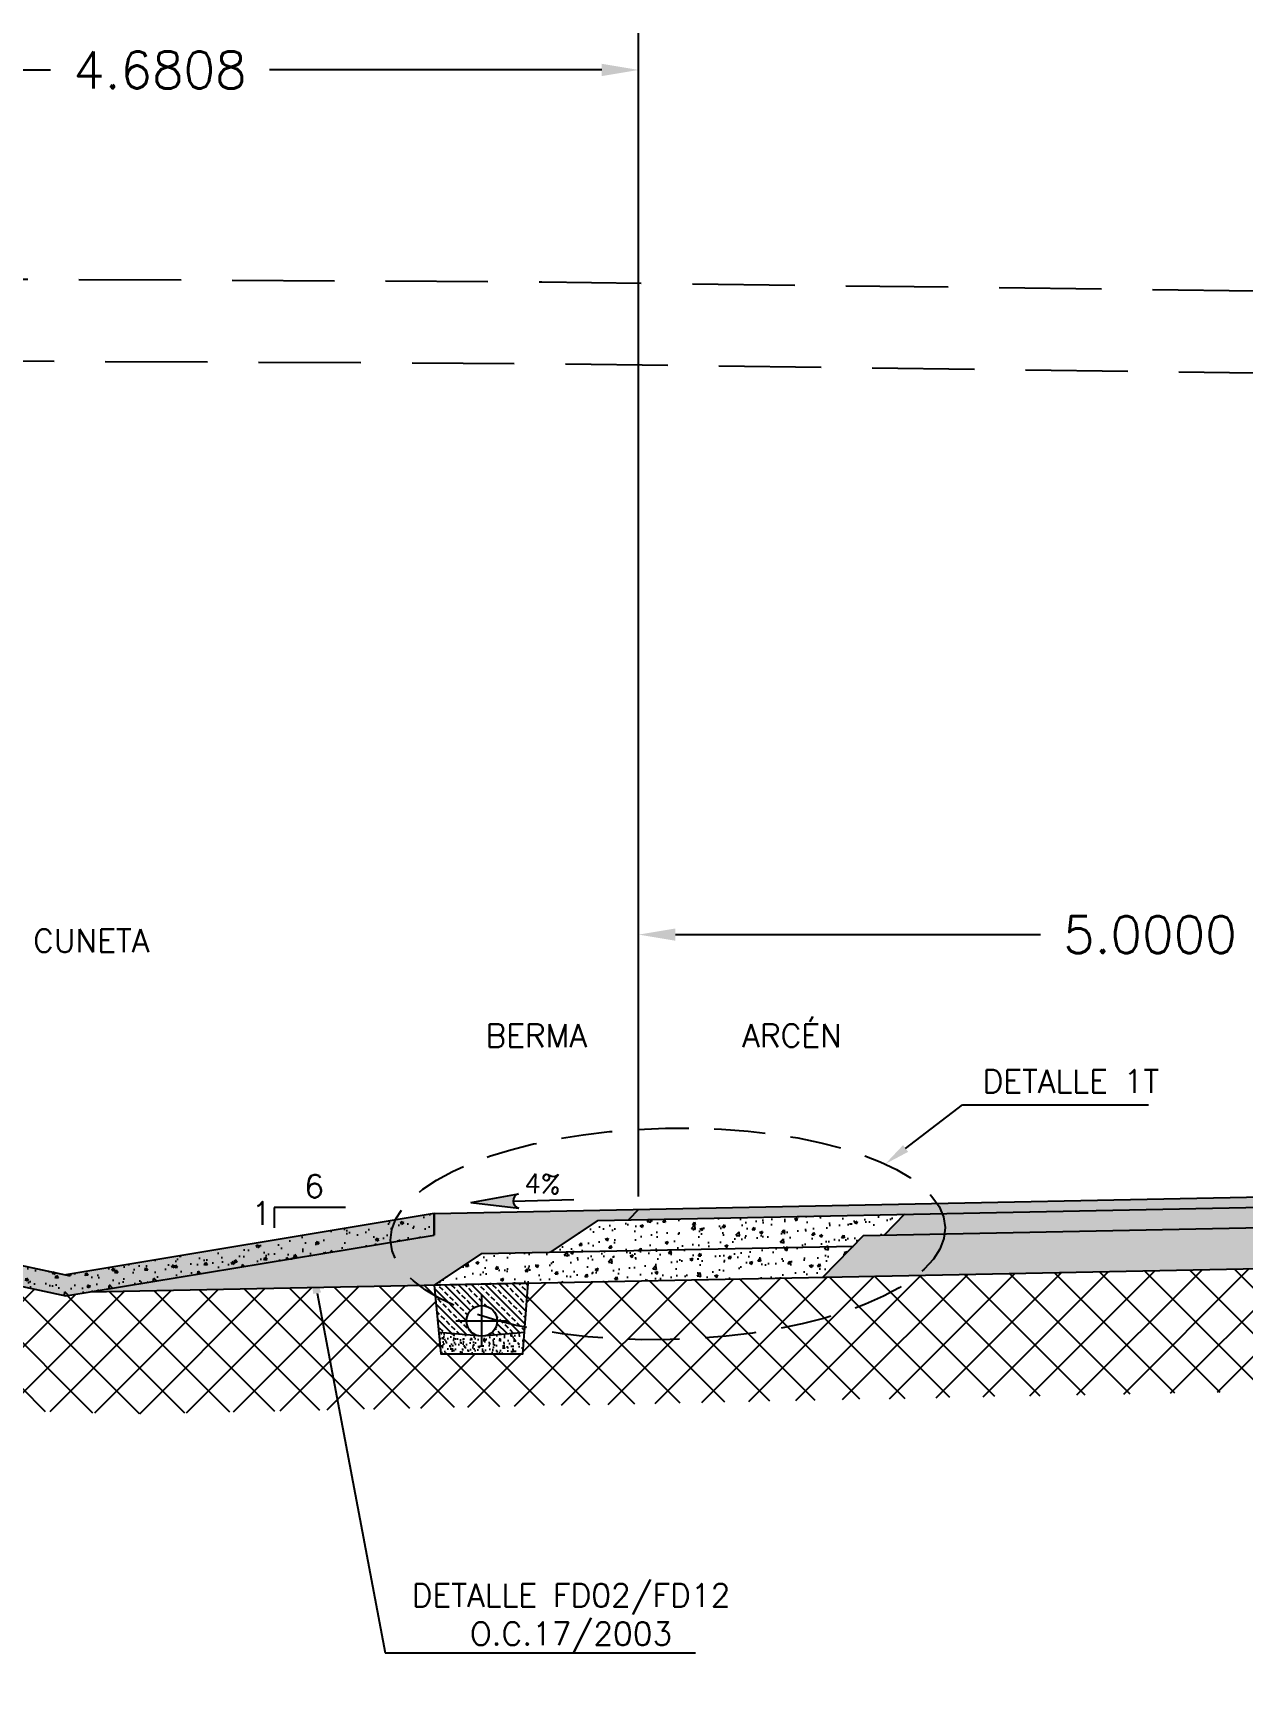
# Model space of a CAD drawing. Header units: metres. Extents: x 750563 to 756046, y 4495933 to 4497284.
# Drawn here: x 755685.26 to 755691.18, y 4496165.09 to 4496173.2 of the extents above; entities that cross this region are included whole.
import ezdxf
from ezdxf import colors
from ezdxf.entities.mleader import LeaderData, LeaderLine
from ezdxf.enums import TextEntityAlignment as Align
from ezdxf.math import Vec2, Vec3

# ---------------------------------------------------------------- set-up
doc = ezdxf.new("R2010")
doc.units = ezdxf.units.M
doc.linetypes.add('kv_TRAZOS', pattern=[0.75, 0.5, -0.25])
for name, color, linetype in [('00_EJES', 2, 'Continuous'), ('00_TEXTO DETALLES', 7, 'Continuous'), ('00_TEXTOS', 7, 'Continuous'), ('00_VISTO', 7, 'Continuous'), ('00_VISTO2', 3, 'Continuous'), ('00TRAMA16', 16, 'Continuous'), ('00TRAMA251', 251, 'Continuous'), ('00TRAMA252', 252, 'Continuous'), ('00TRAMA253', 253, 'Continuous'), ('00TRAMA254', 254, 'Continuous'), ('00TRAMA32', 32, 'Continuous'), ('00TRAMA36', 36, 'Continuous')]:
    doc.layers.add(name, color=color, linetype=linetype)
doc.styles.get("Standard").update_dxf_attribs({"font": 'simplex.shx'})
doc.dimstyles.get("Standard").update_dxf_attribs({"dimtxt": 0.18, "dimasz": 0.18, "dimexe": 0.18, "dimexo": 0.0625, "dimgap": 0.09, "dimtad": 0, "dimtih": 1, "dimtoh": 1, "dimdec": 4, "dimzin": 0, "dimdsep": 46, "dimtxsty": 'Standard', "dimcen": 0.09, "dimadec": 0, "dimazin": 0, "dimtfac": 1, "dimtdec": 4, "dimtofl": 0, "dimtmove": 0, "dimatfit": 3, "dimfxl": 1, "dimtolj": 1, "dimtzin": 0, "dimarcsym": 0})
pattern_1 = [(50, (755627.28968, 4495940.99381), (0.145747735, -0.01275127), [0.01524, -0.16764]), (355, (755627.28968, 4495940.99381), (-0.02819426, 0.15284531), [0.012192, -0.134112]), (100.451, (755627.30182, 4495940.99275), (0.117554, 0.14009335), [0.012952, -0.142472]), (46.1842, (755627.28968, 4495941.03445), (0.21686323, -0.03363386), [0.02286, -0.25146]), (96.6356, (755627.30775, 4495941.03165), (0.18992339, 0.19794044), [0.019428, -0.213708]), (351.184, (755627.28968, 4495941.03445), (0.18992368, 0.1979401), [0.018288, -0.201168]), (21, (755627.31, 4495941.02429), (0.121291904, -0.081812415), [0.01524, -0.16764]), (326, (755627.31, 4495941.0243), (0.04944162, 0.14735037), [0.012192, -0.134112]), (71.4514, (755627.3201, 4495941.01747), (0.17073319, 0.06553829), [0.012952, -0.142472]), (37.5, (755627.28968, 4495940.99381), (0.002470883, 0.067644031), [0, -0.1324864, 0, -0.136144, 0, -0.13462]), (7.5, (755627.28968, 4495940.99381), (0.05345573, 0.08014446), [0, -0.0776224, 0, -0.1294384, 0, -0.051308]), (327.5, (755627.244364, 4495940.99381), (0.108472476, -0.004582995), [0, -0.0508, 0, -0.158496, 0, -0.210312]), (317.5, (755627.22404, 4495940.99381), (0.118503345, 0.020341193), [0, -0.06604, 0, -0.1052576, 0, -0.149352])]

# ---------------------------------------------------------------- blocks, each defined once
blk = doc.blocks.new('*D161')
at = {"color": 0, "lineweight": -2, "transparency": 16777216}
for p, q in [((755688.225, 4496167.5092), (755688.225, 4496168.9702)), ((755693.225, 4496167.6092), (755693.225, 4496168.9702)), ((755688.405, 4496168.7902), (755690.1893, 4496168.7902)), ((755693.045, 4496168.7902), (755691.2607, 4496168.7902))]:
    blk.add_line(p, q, dxfattribs=at)
at = {"color": 0, "transparency": 16777216}
for points in [[(755688.405, 4496168.8202), (755688.405, 4496168.7602), (755688.225, 4496168.7902)], [(755693.045, 4496168.8202), (755693.045, 4496168.7602), (755693.225, 4496168.7902)]]:
    blk.add_solid(points, dxfattribs=at)
at = {"layer": 'Defpoints', "color": 0, "transparency": 16777216}
for p in [(755693.225, 4496168.7902), (755693.225, 4496167.5467), (755688.225, 4496167.4467)]:
    blk.add_point(p, dxfattribs=at)
at = {"color": 0, "transparency": 16777216, "insert": (755690.725, 4496168.7902), "char_height": 0.18, "attachment_point": 5}
blk.add_mtext('\\A1;5.0000', dxfattribs=at)
blk = doc.blocks.new('*D195')
at = {"color": 0, "lineweight": -2, "transparency": 16777216}
for p, q in [((755683.5442, 4496167.5352), (755683.5442, 4496173.1978)), ((755688.225, 4496167.5092), (755688.225, 4496173.1978)), ((755683.7242, 4496173.0178), (755685.3489, 4496173.0178)), ((755688.045, 4496173.0178), (755686.4203, 4496173.0178))]:
    blk.add_line(p, q, dxfattribs=at)
at = {"color": 0, "transparency": 16777216}
for points in [[(755683.7242, 4496173.0478), (755683.7242, 4496172.9878), (755683.5442, 4496173.0178)], [(755688.045, 4496173.0478), (755688.045, 4496172.9878), (755688.225, 4496173.0178)]]:
    blk.add_solid(points, dxfattribs=at)
at = {"layer": 'Defpoints', "color": 0, "transparency": 16777216}
for p in [(755688.225, 4496173.0178), (755683.5442, 4496167.4727), (755688.225, 4496167.4467)]:
    blk.add_point(p, dxfattribs=at)
at = {"color": 0, "transparency": 16777216, "insert": (755685.8846, 4496173.0178), "char_height": 0.18, "attachment_point": 5}
blk.add_mtext('\\A1;4.6808', dxfattribs=at)

msp = doc.modelspace()

# ---------------------------------------------------------------- hatches: boundary and pattern name
at = {"layer": '00_TEXTOS'}
msp.add_hatch(color=256, dxfattribs=at).paths.add_polyline_path([(755687.40389, 4496167.48098), (755687.63709, 4496167.5232, 0.3282621), (755687.61186, 4496167.48682, 0.3282621), (755687.63909, 4496167.45191)])
at = {"layer": '00TRAMA251'}
msp.add_hatch(color=256, dxfattribs=at).paths.add_polyline_path([(755698.27499, 4496167.39568), (755698.22499, 4496167.44669), (755693.22499, 4496167.54669), (755688.22499, 4496167.44669), (755688.17499, 4496167.39568), (755693.22499, 4496167.49668)])
h = msp.add_hatch(dxfattribs=at)
h.set_pattern_fill('AR-CONC', color=256, scale=0.0008, style=0)
h.set_pattern_definition([(130, (755783.85269, 4495978.73001), (-0.145747735, -0.01275127), [0.01524, -0.16764]), (185, (755783.85269, 4495978.73), (0.02819426, 0.15284531), [0.012192, -0.134112]), (79.549, (755783.84054, 4495978.72894), (-0.117554, 0.14009335), [0.012952, -0.142472]), (133.8158, (755783.85269, 4495978.77065), (-0.21686323, -0.03363386), [0.02286, -0.25146]), (83.3644, (755783.83461, 4495978.76784), (-0.18992339, 0.19794044), [0.019428, -0.213708]), (188.816, (755783.85269, 4495978.77065), (-0.18992368, 0.1979401), [0.018288, -0.201168]), (159, (755783.83237, 4495978.76049), (-0.121291904, -0.081812415), [0.01524, -0.16764]), (214, (755783.83237, 4495978.76049), (-0.04944162, 0.14735037), [0.012192, -0.134112]), (108.5486, (755783.82226, 4495978.75367), (-0.17073319, 0.06553829), [0.012952, -0.142472]), (142.5, (755783.852686, 4495978.73001), (-0.002470883, 0.067644031), [0, -0.1324864, 0, -0.136144, 0, -0.13462]), (172.5, (755783.852686, 4495978.73001), (-0.05345573, 0.08014446), [0, -0.0776224, 0, -0.1294384, 0, -0.051308]), (212.5, (755783.898, 4495978.73001), (-0.108472476, -0.004582995), [0, -0.0508, 0, -0.158496, 0, -0.210312]), (222.5, (755783.91832, 4495978.73001), (-0.118503345, 0.020341193), [0, -0.06604, 0, -0.1052576, 0, -0.149352])])
h.paths.add_polyline_path([(755683.90074, 4496167.35143), (755683.92499, 4496167.44845), (755685.42499, 4496167.12666), (755687.22499, 4496167.42666), (755687.22499, 4496167.321), (755685.48212, 4496167.03302), (755685.41887, 4496167.02511)])
h = msp.add_hatch(dxfattribs=at)
h.set_pattern_fill('AR-SAND', color=256, scale=0.001, style=0)
h.set_pattern_definition([(37.5, (755569.848755, 4496163.985406), (-0.001600031, 0.048941324), [0, -0.038608, 0, -0.04318, 0, -0.041275]), (7.5, (755569.848755, 4496163.985406), (0.04495233, 0.07168251), [0, -0.020828, 0, -0.034798, 0, -0.013335]), (327.5, (755569.817513, 4496163.985406), (0.079099237, 0.000143718), [0, -0.0127, 0, -0.04572, 0, -0.05969]), (317.5, (755569.81751, 4496163.985406), (0.076355645, 0.022292932), [0, -0.00635, 0, -0.029972, 0, -0.03429])])
h.paths.add_polyline_path([(755687.22499, 4496167.07662), (755687.457, 4496167.23129), (755687.79299, 4496167.23801), (755688.02499, 4496167.39268), (755688.17499, 4496167.39568), (755688.22499, 4496167.44669), (755687.22522, 4496167.42669), (755687.22499, 4496167.321), (755685.54233, 4496167.04297)])
at = {"layer": '00TRAMA252'}
msp.add_hatch(color=256, dxfattribs=at).paths.add_polyline_path([(755689.52499, 4496167.42268), (755689.42499, 4496167.32066), (755693.22499, 4496167.39666), (755697.02499, 4496167.32066), (755696.92499, 4496167.42268), (755693.22499, 4496167.49668)])
at = {"layer": '00TRAMA253'}
h = msp.add_hatch(dxfattribs=at)
h.set_pattern_fill('ANSI37', color=256, scale=0.05, style=0)
h.set_pattern_definition([(45, (755680.6214, 4496166.44696), (-0.1122532, 0.1122532), []), (135, (755680.6214, 4496166.44696), (-0.1122532, -0.1122532), [])])
h.paths.add_polyline_path([(755693.22499, 4496166.5965), (755693.22499, 4496167.19662), (755687.68541, 4496167.08583), (755687.65867, 4496166.74091), (755687.25867, 4496166.74091), (755687.22499, 4496167.07662), (755685.54233, 4496167.04297), (755685.42499, 4496167.02358), (755685.25029, 4496167.06115), (755682.75638, 4496167.1311), (755681.46992, 4496168.41756), (755680.62139, 4496168.41756), (755682.50092, 4496166.53803), (755685.74791, 4496166.44696)])
h.paths.add_polyline_path([(755693.22499, 4496167.19662), (755693.22499, 4496166.5965), (755700.70208, 4496166.44696), (755703.94907, 4496166.53803), (755705.8286, 4496168.41756), (755704.98007, 4496168.41756), (755703.69361, 4496167.1311), (755701.1997, 4496167.06115), (755701.02499, 4496167.02358), (755700.90766, 4496167.04297), (755699.22335, 4496167.07665), (755699.18969, 4496166.74112), (755698.78969, 4496166.74112), (755698.76297, 4496167.08586)])
msp.add_hatch(color=256, dxfattribs=at).paths.add_polyline_path([(755693.22499, 4496167.19662), (755697.32499, 4496167.11462), (755697.12499, 4496167.31866), (755693.22499, 4496167.39666), (755689.32499, 4496167.31866), (755689.12499, 4496167.11462)])
h = msp.add_hatch(dxfattribs=at)
h.set_pattern_fill('ANSI33', color=256, scale=0.0075, style=0)
h.set_pattern_definition([(135, (755816.230926, 4496023.911342), (0.03367596, 0.03367596), []), (135, (755816.19725, 4496023.911342), (0.03367596, 0.03367596), [0.0238125, -0.01190625])])
edge = h.paths.add_edge_path()
edge.add_line((755687.68541, 4496167.08584), (755687.22499, 4496167.07662))
edge.add_line((755687.22499, 4496167.07662), (755687.24818, 4496166.84547))
edge.add_line((755687.24818, 4496166.84547), (755687.44535, 4496166.82781))
edge.add_arc((755687.45867, 4496166.90162), 0.075, -79.76537, 259.76537, ccw=False)
edge.add_line((755687.472, 4496166.82781), (755687.66676, 4496166.84525))
edge.add_line((755687.66676, 4496166.84525), (755687.68541, 4496167.08584))
h = msp.add_hatch(dxfattribs=at)
h.set_pattern_fill('AR-SAND', color=256, scale=0.00075, angle=90, style=0)
h.set_pattern_definition([(52.5, (755816.230926, 4496023.911342), (0.036705993, -0.0012000235), [0, -0.028956, 0, -0.032385, 0, -0.03095625]), (82.5, (755816.230926, 4496023.91134), (0.053761883, 0.033714246), [0, -0.015621, 0, -0.0260985, 0, -0.01000125]), (122.5, (755816.230926, 4496023.88791), (0.000107789, 0.059324428), [0, -0.009525, 0, -0.03429, 0, -0.0447675]), (132.5, (755816.230926, 4496023.88791), (0.016719699, 0.057266734), [0, -0.0047625, 0, -0.022479, 0, -0.0257175])])
h.paths.add_polyline_path([(755687.24818, 4496166.84547), (755687.44535, 4496166.82781, 0.0895522), (755687.472, 4496166.82781), (755687.66765, 4496166.84533), (755687.65867, 4496166.74091), (755687.25867, 4496166.74091)])
at = {"layer": '00TRAMA254'}
msp.add_hatch(color=256, dxfattribs=at).paths.add_polyline_path([(755683.90074, 4496167.35143), (755683.92503, 4496167.44859), (755685.42499, 4496167.12666), (755687.22499, 4496167.42666), (755687.22499, 4496167.321), (755685.48212, 4496167.03302), (755685.41887, 4496167.02511)])
at = {"layer": '00TRAMA32'}
h = msp.add_hatch(dxfattribs=at)
h.set_pattern_fill('AR-CONC', color=256, scale=0.0008, style=0)
h.set_pattern_definition(pattern_1)
h.paths.add_polyline_path([(755688.02499, 4496167.39268), (755687.79299, 4496167.23801), (755689.27499, 4496167.26765), (755689.32499, 4496167.31866), (755689.42499, 4496167.32066), (755689.52499, 4496167.42268)])
at = {"layer": '00TRAMA36'}
h = msp.add_hatch(dxfattribs=at)
h.set_pattern_fill('AR-CONC', color=256, scale=0.0008, style=0)
h.set_pattern_definition(pattern_1)
h.paths.add_polyline_path([(755687.457, 4496167.23129), (755687.22499, 4496167.07662), (755689.12499, 4496167.11462), (755689.27499, 4496167.26765)])

# ---------------------------------------------------------------- linework, layer by layer
at = {"layer": '00_EJES'}
for points in [[(755687.45867, 4496166.77454), (755687.45867, 4496167.0287)], [(755687.33159, 4496166.90162), (755687.58575, 4496166.90162)]]:
    msp.add_lwpolyline(points, dxfattribs=at)
at = {"layer": '00_TEXTO DETALLES', "color": 2, "linetype": 'kv_TRAZOS', "ltscale": 0.5}
msp.add_ellipse((755688.36808, 4496167.32687), major_axis=(1.3556, 0.03078), ratio=0.3813063, dxfattribs=at)
at = {"layer": '00_TEXTOS'}
for points in [[(755687.40389, 4496167.48098), (755687.63709, 4496167.5232)], [(755687.61186, 4496167.48682), (755687.90835, 4496167.49513)], [(755686.7918, 4496167.45632), (755686.44353, 4496167.45632)], [(755686.44353, 4496167.45632), (755686.44353, 4496167.35632)], [(755687.40389, 4496167.48098), (755687.63909, 4496167.45191)]]:
    msp.add_lwpolyline(points, dxfattribs=at)
for points in [[(755687.63709, 4496167.5232, 0.3282621), (755687.61186, 4496167.48682)], [(755687.61186, 4496167.48682, 0.3282621), (755687.63909, 4496167.45191)]]:
    msp.add_lwpolyline(points, format="xyb", dxfattribs=at)
at = {"layer": '00_VISTO'}
for points in [[(755687.68541, 4496167.08584), (755687.22499, 4496167.07662), (755687.25867, 4496166.74091), (755687.65867, 4496166.74091), (755687.68541, 4496167.08584)], [(755687.66933, 4496166.84548), (755687.45867, 4496166.82662), (755687.24801, 4496166.84548)]]:
    msp.add_lwpolyline(points, dxfattribs=at)
msp.add_circle((755687.45867, 4496166.90162), 0.075, dxfattribs=at)
at = {"layer": '00_VISTO2'}
for p, q in [((755688.22499, 4496167.44669), (755688.17499, 4496167.39568)), ((755689.52499, 4496167.42268), (755689.42499, 4496167.32066)), ((755688.02499, 4496167.39268), (755687.79299, 4496167.23801)), ((755689.32499, 4496167.31866), (755689.12499, 4496167.11462)), ((755687.457, 4496167.23129), (755687.22499, 4496167.07662))]:
    msp.add_line(p, q, dxfattribs=at)
at = {"layer": '00_VISTO2', "flags": 128}
for points in [[(755687.22522, 4496167.42669), (755693.22499, 4496167.54669), (755699.22477, 4496167.42669)], [(755688.02499, 4496167.39268), (755693.22499, 4496167.49668), (755698.42499, 4496167.39268)], [(755687.22499, 4496167.42669), (755687.22499, 4496167.321)], [(755689.32499, 4496167.31866), (755693.22499, 4496167.39666), (755697.12499, 4496167.31866)], [(755687.457, 4496167.23129), (755689.27499, 4496167.26765)], [(755685.54233, 4496167.04297), (755693.22499, 4496167.19662), (755700.90766, 4496167.04297)]]:
    msp.add_lwpolyline(points, dxfattribs=at)
at = {"layer": '00_VISTO2'}
for points in [[(755683.92499, 4496167.44846), (755685.44602, 4496167.12134)], [(755687.22522, 4496167.42669), (755685.42499, 4496167.12666)], [(755687.22499, 4496167.321), (755687.22522, 4496167.42669)], [(755683.90073, 4496167.3514), (755685.42499, 4496167.02358)], [(755685.42499, 4496167.02358), (755687.22499, 4496167.321)]]:
    msp.add_lwpolyline(points, dxfattribs=at)
at = {"layer": '00TRAMA16', "color": 80, "linetype": 'kv_TRAZOS', "flags": 128}
msp.add_lwpolyline([(755712.23323, 4496172.1752), (755698.46595, 4496171.84178), (755687.75159, 4496171.9808), (755678.28956, 4496172.02714), (755674.19251, 4496172.19944)], dxfattribs=at)
at = {"layer": '00TRAMA16', "linetype": 'kv_TRAZOS', "flags": 128}
msp.add_lwpolyline([(755711.61236, 4496171.76004), (755698.46819, 4496171.44172), (755687.74801, 4496171.58081), (755678.28017, 4496171.62718), (755674.83144, 4496171.77222)], dxfattribs=at)

# ---------------------------------------------------------------- texts
at = {"layer": '00_TEXTOS'}
for s, p in [('CUNETA', (755685.54941, 4496168.7605)), ('ARCÉN', (755688.97499, 4496168.29664)), ('BERMA', (755687.72499, 4496168.29664))]:
    msp.add_text(s, height=0.1125, dxfattribs=at).set_placement(p, align=Align.MIDDLE_CENTER)
msp.add_text('4%%%', height=0.093748, rotation=358.393343, dxfattribs=at).set_placement((755687.66546, 4496167.52756))
at = {"layer": '00_TEXTOS', "char_height": 0.1125, "width": 0.0572455, "attachment_point": 5}
for s, insert in [('6', (755686.6387, 4496167.56005)), ('1', (755686.38133, 4496167.4277))]:
    msp.add_mtext(s, dxfattribs=dict(at, insert=insert))

# ---------------------------------------------------------------- dimensions: what is measured, and where the dimension line sits
for base, p1, p2, picture, middle in [((755688.22499, 4496173.01777), (755683.54419, 4496167.47267), (755688.22499, 4496167.44669), '*D195', (755685.88459, 4496173.01777)), ((755693.22499, 4496168.79025), (755688.22499, 4496167.44669), (755693.22499, 4496167.54669), '*D161', (755690.72499, 4496168.79025))]:
    dim = msp.add_linear_dim(base=base, p1=p1, p2=p2, dimstyle='Standard')
    dim.commit()
    dim.dimension.update_dxf_attribs({"geometry": picture, "text_midpoint": middle})

# ---------------------------------------------------------------- leaders
at = {"layer": '00_TEXTO DETALLES'}
ml = msp.add_multileader_mtext('Standard', dxfattribs=at)
ml.set_content('DETALLE 1T', color=256)
ml.set_leader_properties()
ml.build(insert=Vec2(0, 0))
ml.multileader.update_dxf_attribs({"text_left_attachment_type": 5, "text_right_attachment_type": 5, "dogleg_length": 0, "arrow_head_size": 0.125})
ctx = ml.context
ctx.base_point, ctx.char_height, ctx.arrow_head_size, ctx.landing_gap_size, ctx.plane_origin = Vec3(755689.80899, 4496167.95722), 0.1125, 0.125, 0.05, Vec3(755683.03908, 4496163.40245)
ctx.left_attachment, ctx.right_attachment, ctx.text_align_type = 5, 5, 1
notes = []
notes.append((ctx, [(0, (1, 1, 0), (755689.80899, 4496167.95722), (1, 0), 0, [(0, [(755689.43081, 4496167.66856)], 0, [])])]))
ctx.mtext.insert, ctx.mtext.alignment, ctx.mtext.line_spacing_style, ctx.mtext.flow_direction = Vec3(755690.33845, 4496168.12972), 2, 2, 5
ml = msp.add_multileader_mtext('Standard', dxfattribs=at)
ml.set_content('DETALLE FD02/FD12\\PO.C.17/2003', color=256)
ml.set_leader_properties()
ml.build(insert=Vec2(0, 0))
ml.multileader.update_dxf_attribs({"text_left_attachment_type": 5, "text_right_attachment_type": 5, "dogleg_length": 0, "arrow_head_size": 0.125})
ctx = ml.context
ctx.base_point, ctx.char_height, ctx.arrow_head_size, ctx.landing_gap_size, ctx.plane_origin = Vec3(755686.98509, 4496165.27863), 0.1125, 0.125, 0.05, Vec3(755685.79804, 4496159.76878)
ctx.left_attachment, ctx.right_attachment, ctx.text_align_type = 5, 5, 1
notes.append((ctx, [(0, (1, 1, 0), (755686.98509, 4496165.27863), (1, 0), 0, [(0, [(755686.62955, 4496167.15996)], 0, [])])]))
ctx.mtext.insert, ctx.mtext.alignment, ctx.mtext.line_spacing_style, ctx.mtext.flow_direction = Vec3(755687.89491, 4496165.61613), 2, 2, 5
for ctx, leaders in notes:
    for number, flags, end, landing, length, lines in leaders:
        leader = LeaderData()
        leader.index, (leader.has_last_leader_line, leader.has_dogleg_vector, leader.attachment_direction) = number, flags
        leader.last_leader_point, leader.dogleg_vector, leader.dogleg_length = Vec3(end), Vec3(landing), length
        for number, points, colour, breaks in lines:
            line = LeaderLine()
            line.index, line.vertices, line.color, line.breaks = number, Vec3.list(points), colors.encode_raw_color(colour), breaks
            leader.lines.append(line)
        ctx.leaders.append(leader)

doc.saveas('drawing.dxf')
